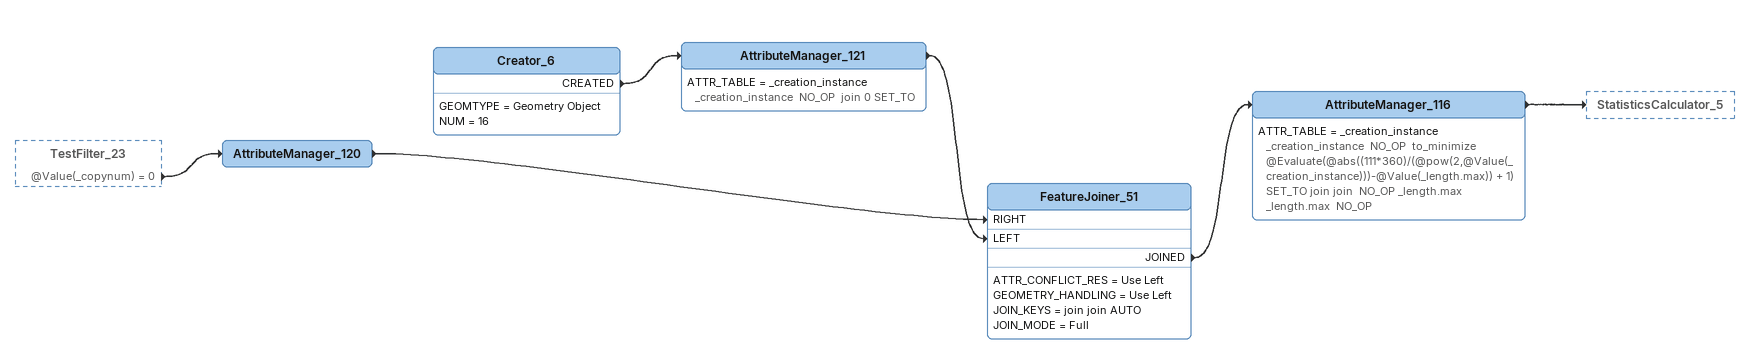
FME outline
TestFilter_23 [outside]
    @Value(_copynum) = 0 -> AttributeManager_120
AttributeManager_120
    -> FeatureJoiner_51 [RIGHT]
Creator_6
    GEOMTYPE = Geometry Object
    NUM = 16
    CREATED -> AttributeManager_121
AttributeManager_121
    ATTR_TABLE = _creation_instance _creation_instance  NO_OP  join 0 SET_TO
    -> FeatureJoiner_51 [LEFT]
FeatureJoiner_51
    ATTR_CONFLICT_RES = Use Left
    GEOMETRY_HANDLING = Use Left
    JOIN_KEYS = join join AUTO
    JOIN_MODE = Full
    JOINED -> AttributeManager_116
AttributeManager_116
    ATTR_TABLE = _creation_instance _creation_instance  NO_OP  to_minimize @Evaluate(@abs((111*360)/(@pow(2,@Value(_creation_instance)))-@Value(_length.max)) + 1) SET_TO join join  NO_OP _length.max _length.max  NO_OP
    -> StatisticsCalculator_5
